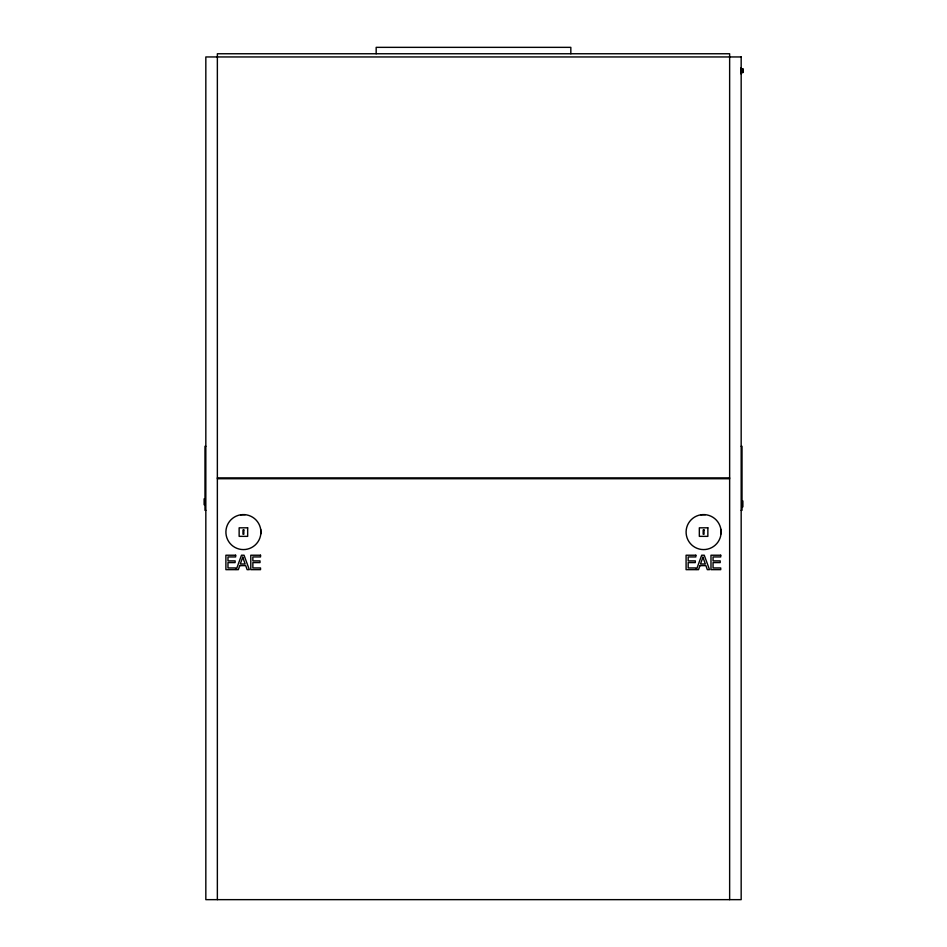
<?xml version="1.0" encoding="UTF-8"?>
<svg xmlns="http://www.w3.org/2000/svg" width="947" height="947" viewBox="0 0 947 947"><rect width="100%" height="100%" fill="white"/><g stroke="black" fill="none" stroke-linecap="round" stroke-linejoin="round"><path stroke-width="1.42" d="M240.609 514.813L245.178 514.683M700.804 514.813L705.373 514.683M741.17 67.628L741.17 74.032M741.596 68.811L742.803 68.811L742.803 72.682L741.596 72.599M741.596 68.977L742.803 68.977M741.596 69.143L742.803 69.143M741.596 69.391L742.803 69.391M741.596 69.723L742.803 69.877M741.596 69.936L742.803 69.936M741.596 70.185L742.803 70.161M741.596 70.409L742.803 70.409M741.596 70.646L742.803 70.552M741.596 71.25L742.803 71.155M741.596 71.783L742.803 71.783M741.596 71.936L742.803 71.936M741.596 72.173L742.803 72.114M741.596 72.481L742.803 72.315M205.83 446.286L204.978 446.286L204.978 510.315L205.83 510.315M741.17 446.286L742.022 446.286L742.022 510.315L741.17 510.315M217.36 477.88L729.64 477.88M217.36 478.732L729.64 478.732M720.88 529.29L721.01 533.859A17.508 17.508 0 0 1 693.358 546.289A17.508 17.508 0 0 1 696.424 516.127A17.508 17.508 0 0 1 721.01 533.859M260.685 529.29L260.816 533.859A17.508 17.508 0 0 1 233.163 546.289A17.508 17.508 0 0 1 236.229 516.127A17.508 17.508 0 0 1 260.816 533.859M742.874 500.927L742.874 506.905M729.64 899.65L729.64 53.754L217.36 53.754L217.36 899.65M570.828 53.754L570.828 47.35L376.172 47.35L376.172 53.754M204.126 498.797L204.126 504.775M239.745 565.631L238.336 569.656L236.241 569.656L241.497 555.226L244.054 555.226L249.31 569.656L247.12 569.656L245.711 565.631L239.745 565.631M699.951 565.631L698.531 569.656L696.436 569.656L701.691 555.226L704.248 555.226L709.504 569.656L707.314 569.656L705.906 565.631L699.951 565.631M242.728 557.179L240.325 563.986L245.131 563.986L242.728 557.179M702.923 557.179L700.52 563.986L705.326 563.986L702.923 557.179M741.17 56.95L205.83 56.95L205.83 899.65L741.17 899.65L741.17 56.95M742.803 70.812L741.596 70.836L742.803 70.918M247.664 527.822L239.141 527.822L239.141 536.357L247.664 536.357L247.664 527.822M707.859 527.822L699.336 527.822L699.336 536.357L707.859 536.357L707.859 527.822M243.829 529.953L242.977 529.953L242.977 534.226L243.829 534.226L243.829 529.953M704.023 529.953L703.171 529.953L703.171 534.226L704.023 534.226L704.023 529.953M235.649 555.226L225.895 555.226L225.895 569.656L235.649 569.656L235.649 567.951L227.978 567.951L227.978 562.589L235.128 562.589L235.128 560.884L227.978 560.884L227.978 556.931L235.649 556.931L235.649 555.226M260.532 555.226L250.789 555.226L250.789 569.656L260.532 569.656L260.532 567.951L252.861 567.951L252.861 562.589L260.011 562.589L260.011 560.884L252.861 560.884L252.861 556.931L260.532 556.931L260.532 555.226M695.844 555.226L686.09 555.226L686.09 569.656L695.844 569.656L695.844 567.951L688.173 567.951L688.173 562.589L695.323 562.589L695.323 560.884L688.173 560.884L688.173 556.931L695.844 556.931L695.844 555.226M720.726 555.226L710.984 555.226L710.984 569.656L720.726 569.656L720.726 567.951L713.055 567.951L713.055 562.589L720.205 562.589L720.205 560.884L713.055 560.884L713.055 556.931L720.726 556.931L720.726 555.226"/></g></svg>
